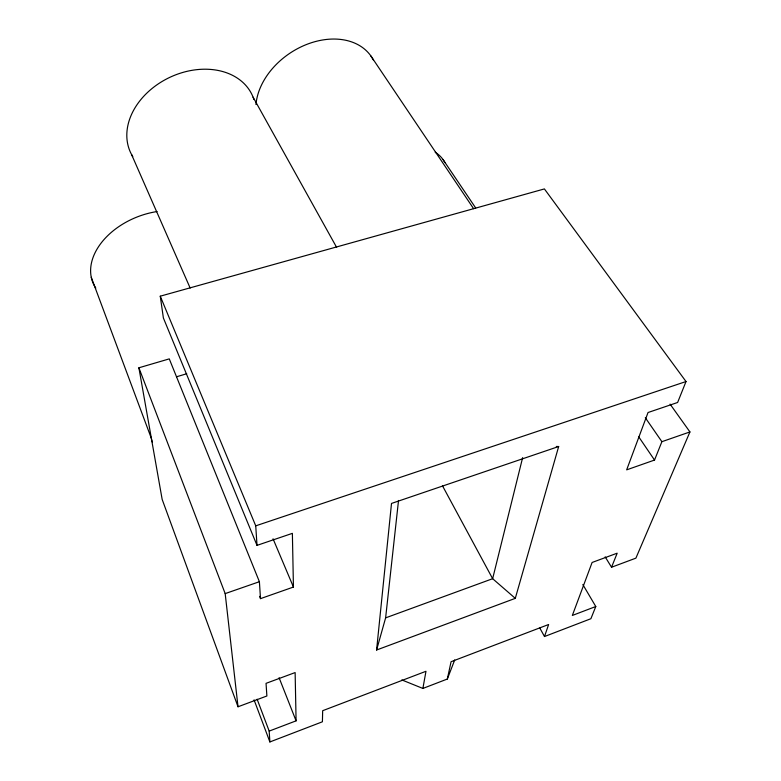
<?xml version="1.0" encoding="UTF-8"?>
<svg xmlns="http://www.w3.org/2000/svg" width="781" height="781" viewBox="0 0 781 781"><rect width="100%" height="100%" fill="white"/><g stroke="black" fill="none" stroke-linecap="round" stroke-linejoin="round"><path stroke-width="1.17" d="M376.588 650.017L391.506 503.442L558.669 446.517L515.294 598.353L376.588 650.017L385.619 617.869L398.525 500.455M401.825 679.929L422.882 688.442L425.977 671.289L322.67 710.7L322.407 721.79L269.884 741.95L254.059 699.844M422.882 688.442L447.328 679.031L451.067 661.722L548.623 624.507L544.494 636.535L590.895 618.718L595.786 606.515L582.831 584.539M522.635 457.646L492.645 578.701L385.619 617.869M447.328 679.031L454.718 659.935M605.168 556.853L611.543 567.24L617.185 553.182L592.105 562.476L572.336 615.457L595.786 606.515M259.595 596.362L260.503 598.627L293.441 587.048L292.377 533.355L257.017 545.372L163.385 317.974L160.261 296.184L544.396 188.924L686.021 381.538L677.625 402.479L648.035 412.524L626.655 469.859L654.527 460.058L661.897 441.685L689.935 431.932L670.078 404.128M689.935 431.932L635.9 558.142L611.543 567.24M269.884 741.95L269.181 731.104L296.087 720.843L295.13 672.568L266.048 683.346L266.877 695.988L238.02 706.776L162.165 499.42L138.891 367.792L169.272 358.879L259.399 581.708L260.503 598.627M238.02 706.776L225.182 593.609L259.399 581.708M257.017 545.372L255.738 525.838L686.021 381.538M176.555 376.774L186.718 373.748M556.306 446.468L558.669 446.517M515.294 598.353L492.645 578.701L442.534 485.889M645.291 417.698L661.897 441.685M638.76 436.872L654.527 460.058M443.1 159.656L475.688 207.961M370.897 55.988L473.608 208.693M253.103 97.205L336.611 247.343M539.808 628.031L544.494 636.535M131.559 154.521L190.164 288.052M273.047 538.802L293.441 587.048M160.261 296.184L255.738 525.838M279.09 677.723L296.087 720.843M138.891 367.792L225.182 593.609M257.134 699.21L269.181 731.104M91.26 277.294L151.387 438.473A72.574 41.305 -23 0 0 152.295 442.026M95.79 288.111A65.321 44.615 -21.4 0 1 157.098 211.544M435.212 152.246A61.992 40.182 -32.7 0 1 444.936 162.653M255.973 104.527A65.77 48.168 -33.7 0 1 307.489 44.117A65.77 48.168 -33.7 0 1 373.308 59.922M132.78 156.62A67.264 51.146 -25.7 0 1 169.799 77.358A67.264 51.146 -25.7 0 1 253.913 99.47"/></g></svg>
